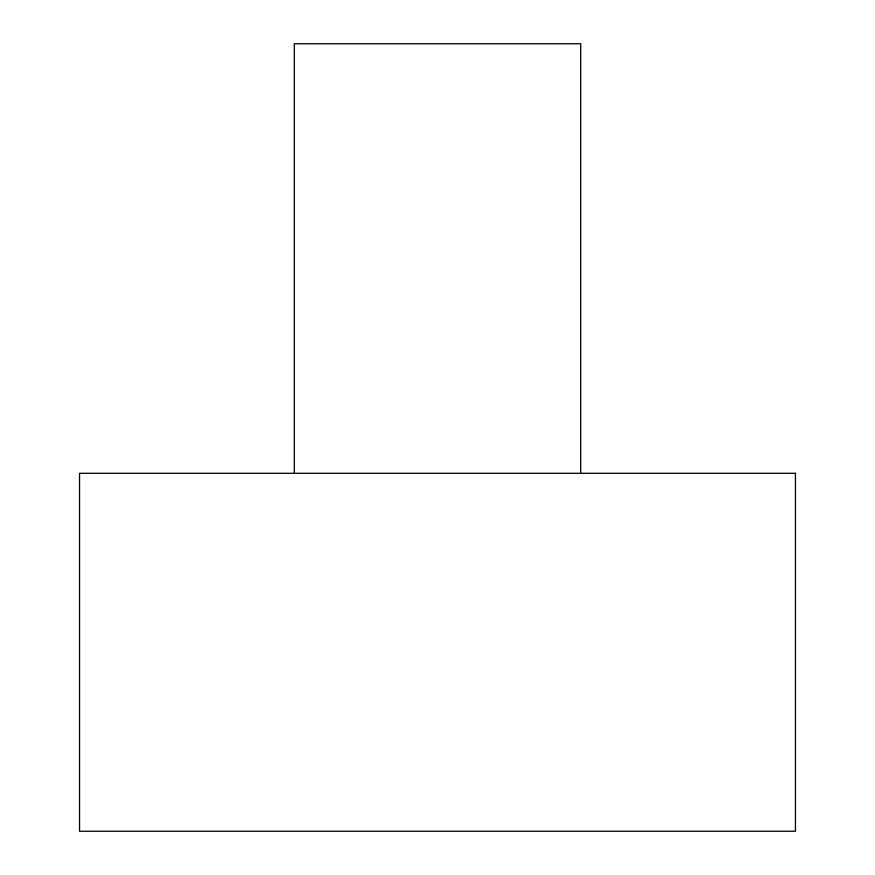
<?xml version="1.0" encoding="UTF-8"?>
<svg xmlns="http://www.w3.org/2000/svg" width="875" height="875" viewBox="0 0 875 875"><rect width="100%" height="100%" fill="white"/><g stroke="black" fill="none" stroke-linecap="round" stroke-linejoin="round"><path stroke-width="1.31" d="M580.683 473.298L580.683 43.75L294.317 43.75L294.317 473.298M795.452 473.298L79.548 473.298L79.548 831.25L795.452 831.25L795.452 473.298"/></g></svg>
